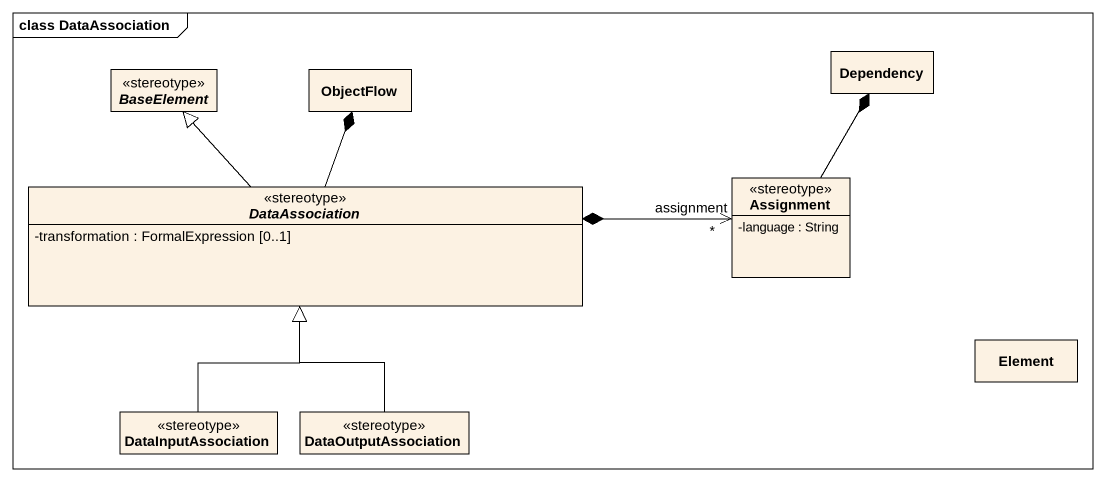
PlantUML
@startuml
mainframe class DataAssociation
hide circle
hide empty members
skinparam classAttributeIconSize 0
abstract class BaseElement <<stereotype>>
class ObjectFlow
class Dependency
abstract class DataAssociation <<stereotype>> {
  -transformation : FormalExpression [0..1]
}
class Assignment <<stereotype>> {
  -language : String
}
class Element
class DataInputAssociation <<stereotype>>
class DataOutputAssociation <<stereotype>>
DataAssociation -up-|> BaseElement
DataAssociation -up-* ObjectFlow
DataAssociation *-right-> "assignment\n*" Assignment
Assignment -up-* Dependency
DataInputAssociation -up-|> DataAssociation
DataOutputAssociation -up-|> DataAssociation
@enduml
